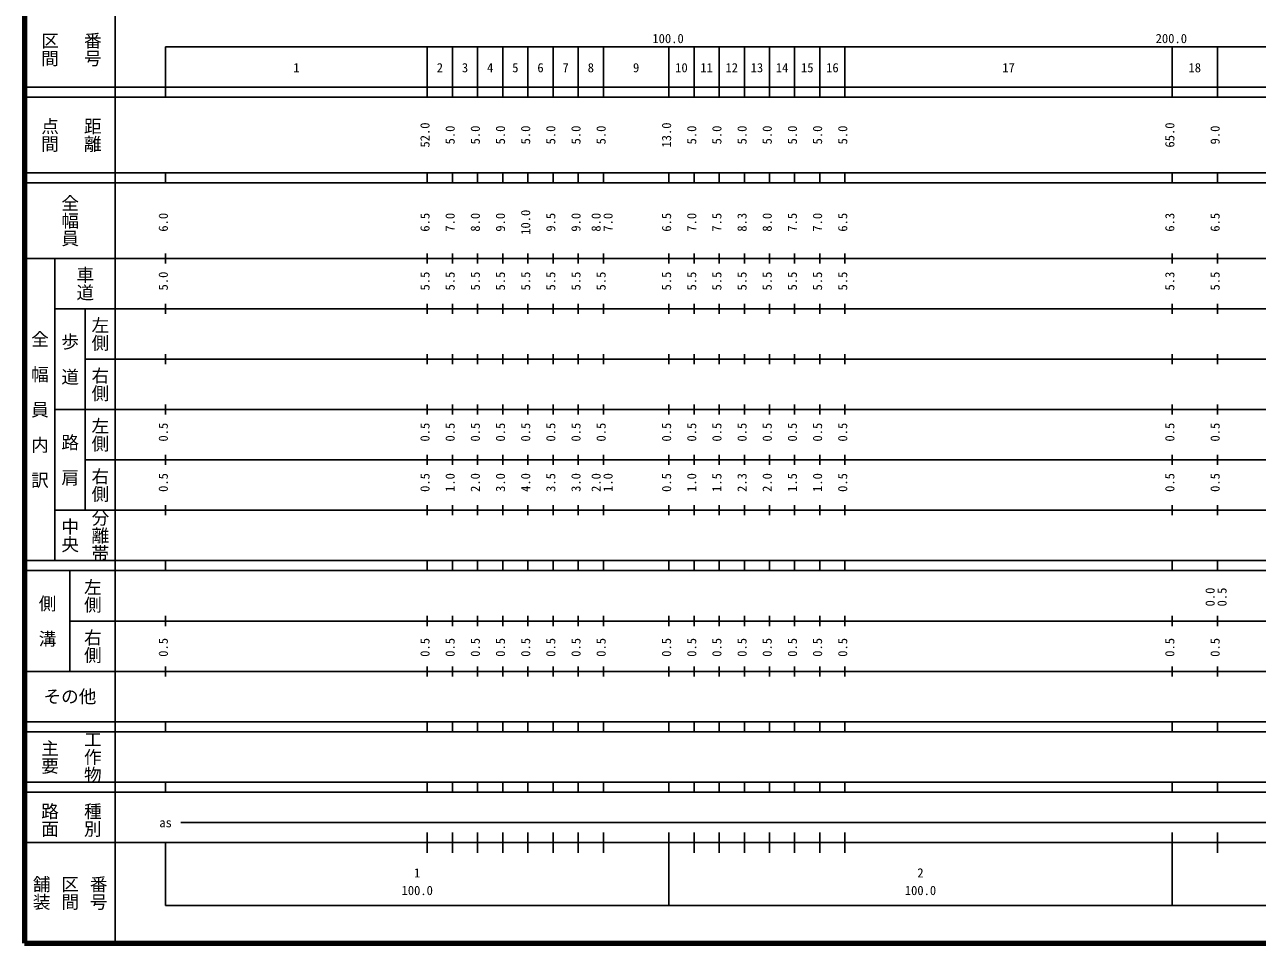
# Model space of a CAD drawing. Units: millimetres on the paper, enlarged 1000 times. Extents: x 40000 to 680000, y 20000 to 380000.
# Drawn here: x 40000 to 284935, y 20000 to 202409 of the extents above; entities that cross this region are included whole.
import ezdxf
from ezdxf.enums import TextEntityAlignment as Align

# ---------------------------------------------------------------- set-up
doc = ezdxf.new("R2010")
doc.units = ezdxf.units.MM
doc.header["$LTSCALE"] = 1000
doc.layers.add('M-TTL', color=2, linetype='Continuous', lineweight=140)
doc.layers.add('M-TTL-BAND', color=7, linetype='Continuous', lineweight=25)
doc.styles.add('@ＭＳ ゴシック', font='')
doc.styles.add('ＭＳ ゴシック', font='')
doc.styles.get('@ＭＳ ゴシック').set_extended_font_data('@MS Gothic')
doc.styles.get('ＭＳ ゴシック').set_extended_font_data('MS Gothic')

msp = doc.modelspace()

# ---------------------------------------------------------------- linework, layer by layer
at = {"layer": 'M-TTL'}
for p, q in [((40000, 380000), (40000, 20000)), ((40000, 20000), (680000, 20000))]:
    msp.add_line(p, q, dxfattribs=at)
at = {"layer": 'M-TTL-BAND'}
for p, q in [((58000, 370000), (58000, 20000)), ((68000, 198000), (579000, 198000)), ((68000, 198000), (68000, 188000)), ((120000, 188000), (120000, 198000)), ((125000, 188000), (125000, 198000)), ((130000, 188000), (130000, 198000)), ((135000, 188000), (135000, 198000)), ((140000, 188000), (140000, 198000)), ((145000, 188000), (145000, 198000)), ((150000, 188000), (150000, 198000)), ((155000, 188000), (155000, 198000)), ((168000, 188000), (168000, 198000)), ((173000, 188000), (173000, 198000)), ((178000, 188000), (178000, 198000)), ((183000, 188000), (183000, 198000)), ((188000, 188000), (188000, 198000)), ((193000, 188000), (193000, 198000)), ((198000, 188000), (198000, 198000)), ((203000, 188000), (203000, 198000)), ((268000, 188000), (268000, 198000)), ((277000, 188000), (277000, 198000)), ((40000, 190000), (579000, 190000)), ((40000, 188000), (579000, 188000)), ((40000, 173000), (579000, 173000)), ((68000, 171000), (68000, 173000)), ((120000, 171000), (120000, 173000)), ((125000, 171000), (125000, 173000)), ((130000, 171000), (130000, 173000)), ((135000, 171000), (135000, 173000)), ((140000, 171000), (140000, 173000)), ((145000, 171000), (145000, 173000)), ((150000, 171000), (150000, 173000)), ((155000, 171000), (155000, 173000)), ((168000, 171000), (168000, 173000)), ((173000, 171000), (173000, 173000)), ((178000, 171000), (178000, 173000)), ((183000, 171000), (183000, 173000)), ((188000, 171000), (188000, 173000)), ((193000, 171000), (193000, 173000)), ((198000, 171000), (198000, 173000)), ((203000, 171000), (203000, 173000)), ((268000, 171000), (268000, 173000)), ((277000, 171000), (277000, 173000)), ((40000, 171000), (579000, 171000)), ((68000, 155000), (68000, 157000)), ((120000, 155000), (120000, 157000)), ((125000, 155000), (125000, 157000)), ((130000, 155000), (130000, 157000)), ((135000, 155000), (135000, 157000)), ((140000, 155000), (140000, 157000)), ((145000, 155000), (145000, 157000)), ((150000, 155000), (150000, 157000)), ((155000, 155000), (155000, 157000)), ((168000, 155000), (168000, 157000)), ((173000, 155000), (173000, 157000)), ((178000, 155000), (178000, 157000)), ((183000, 155000), (183000, 157000)), ((188000, 155000), (188000, 157000)), ((193000, 155000), (193000, 157000)), ((198000, 155000), (198000, 157000)), ((203000, 155000), (203000, 157000)), ((268000, 155000), (268000, 157000)), ((277000, 155000), (277000, 157000)), ((40000, 156000), (579000, 156000)), ((46000, 96000), (46000, 156000)), ((68000, 145000), (68000, 147000)), ((120000, 145000), (120000, 147000)), ((125000, 145000), (125000, 147000)), ((130000, 145000), (130000, 147000)), ((135000, 145000), (135000, 147000)), ((140000, 145000), (140000, 147000)), ((145000, 145000), (145000, 147000)), ((150000, 145000), (150000, 147000)), ((155000, 145000), (155000, 147000)), ((168000, 145000), (168000, 147000)), ((173000, 145000), (173000, 147000)), ((178000, 145000), (178000, 147000)), ((183000, 145000), (183000, 147000)), ((188000, 145000), (188000, 147000)), ((193000, 145000), (193000, 147000)), ((198000, 145000), (198000, 147000)), ((203000, 145000), (203000, 147000)), ((268000, 145000), (268000, 147000)), ((277000, 145000), (277000, 147000)), ((46000, 146000), (579000, 146000)), ((52000, 146000), (52000, 106000)), ((52000, 136000), (579000, 136000)), ((68000, 135000), (68000, 137000)), ((120000, 135000), (120000, 137000)), ((125000, 135000), (125000, 137000)), ((130000, 135000), (130000, 137000)), ((135000, 135000), (135000, 137000)), ((140000, 135000), (140000, 137000)), ((145000, 135000), (145000, 137000)), ((150000, 135000), (150000, 137000)), ((155000, 135000), (155000, 137000)), ((168000, 135000), (168000, 137000)), ((173000, 135000), (173000, 137000)), ((178000, 135000), (178000, 137000)), ((183000, 135000), (183000, 137000)), ((188000, 135000), (188000, 137000)), ((193000, 135000), (193000, 137000)), ((198000, 135000), (198000, 137000)), ((203000, 135000), (203000, 137000)), ((268000, 135000), (268000, 137000)), ((277000, 135000), (277000, 137000)), ((46000, 126000), (579000, 126000)), ((68000, 125000), (68000, 127000)), ((120000, 125000), (120000, 127000)), ((125000, 125000), (125000, 127000)), ((130000, 125000), (130000, 127000)), ((135000, 125000), (135000, 127000)), ((140000, 125000), (140000, 127000)), ((145000, 125000), (145000, 127000)), ((150000, 125000), (150000, 127000)), ((155000, 125000), (155000, 127000)), ((168000, 125000), (168000, 127000)), ((173000, 125000), (173000, 127000)), ((178000, 125000), (178000, 127000)), ((183000, 125000), (183000, 127000)), ((188000, 125000), (188000, 127000)), ((193000, 125000), (193000, 127000)), ((198000, 125000), (198000, 127000)), ((203000, 125000), (203000, 127000)), ((268000, 125000), (268000, 127000)), ((277000, 125000), (277000, 127000)), ((52000, 116000), (579000, 116000)), ((68000, 115000), (68000, 117000)), ((120000, 115000), (120000, 117000)), ((125000, 115000), (125000, 117000)), ((130000, 115000), (130000, 117000)), ((135000, 115000), (135000, 117000)), ((140000, 115000), (140000, 117000)), ((145000, 115000), (145000, 117000)), ((150000, 115000), (150000, 117000)), ((155000, 115000), (155000, 117000)), ((168000, 115000), (168000, 117000)), ((173000, 115000), (173000, 117000)), ((178000, 115000), (178000, 117000)), ((183000, 115000), (183000, 117000)), ((188000, 115000), (188000, 117000)), ((193000, 115000), (193000, 117000)), ((198000, 115000), (198000, 117000)), ((203000, 115000), (203000, 117000)), ((268000, 115000), (268000, 117000)), ((277000, 115000), (277000, 117000)), ((46000, 106000), (579000, 106000)), ((68000, 105000), (68000, 107000)), ((120000, 105000), (120000, 107000)), ((125000, 105000), (125000, 107000)), ((130000, 105000), (130000, 107000)), ((135000, 105000), (135000, 107000)), ((140000, 105000), (140000, 107000)), ((145000, 105000), (145000, 107000)), ((150000, 105000), (150000, 107000)), ((155000, 105000), (155000, 107000)), ((168000, 105000), (168000, 107000)), ((173000, 105000), (173000, 107000)), ((178000, 105000), (178000, 107000)), ((183000, 105000), (183000, 107000)), ((188000, 105000), (188000, 107000)), ((193000, 105000), (193000, 107000)), ((198000, 105000), (198000, 107000)), ((203000, 105000), (203000, 107000)), ((268000, 105000), (268000, 107000)), ((277000, 105000), (277000, 107000)), ((40000, 96000), (579000, 96000)), ((68000, 94000), (68000, 96000)), ((120000, 94000), (120000, 96000)), ((125000, 94000), (125000, 96000)), ((130000, 94000), (130000, 96000)), ((135000, 94000), (135000, 96000)), ((140000, 94000), (140000, 96000)), ((145000, 94000), (145000, 96000)), ((150000, 94000), (150000, 96000)), ((155000, 94000), (155000, 96000)), ((168000, 94000), (168000, 96000)), ((173000, 94000), (173000, 96000)), ((178000, 94000), (178000, 96000)), ((183000, 94000), (183000, 96000)), ((188000, 94000), (188000, 96000)), ((193000, 94000), (193000, 96000)), ((198000, 94000), (198000, 96000)), ((203000, 94000), (203000, 96000)), ((268000, 94000), (268000, 96000)), ((277000, 94000), (277000, 96000)), ((40000, 94000), (579000, 94000)), ((49000, 94000), (49000, 74000)), ((49000, 84000), (579000, 84000)), ((68000, 83000), (68000, 85000)), ((120000, 83000), (120000, 85000)), ((125000, 83000), (125000, 85000)), ((130000, 83000), (130000, 85000)), ((135000, 83000), (135000, 85000)), ((140000, 83000), (140000, 85000)), ((145000, 83000), (145000, 85000)), ((150000, 83000), (150000, 85000)), ((155000, 83000), (155000, 85000)), ((168000, 83000), (168000, 85000)), ((173000, 83000), (173000, 85000)), ((178000, 83000), (178000, 85000)), ((183000, 83000), (183000, 85000)), ((188000, 83000), (188000, 85000)), ((193000, 83000), (193000, 85000)), ((198000, 83000), (198000, 85000)), ((203000, 83000), (203000, 85000)), ((268000, 83000), (268000, 85000)), ((277000, 83000), (277000, 85000)), ((40000, 74000), (579000, 74000)), ((68000, 73000), (68000, 75000)), ((120000, 73000), (120000, 75000)), ((125000, 73000), (125000, 75000)), ((130000, 73000), (130000, 75000)), ((135000, 73000), (135000, 75000)), ((140000, 73000), (140000, 75000)), ((145000, 73000), (145000, 75000)), ((150000, 73000), (150000, 75000)), ((155000, 73000), (155000, 75000)), ((168000, 73000), (168000, 75000)), ((173000, 73000), (173000, 75000)), ((178000, 73000), (178000, 75000)), ((183000, 73000), (183000, 75000)), ((188000, 73000), (188000, 75000)), ((193000, 73000), (193000, 75000)), ((198000, 73000), (198000, 75000)), ((203000, 73000), (203000, 75000)), ((268000, 73000), (268000, 75000)), ((277000, 73000), (277000, 75000)), ((40000, 64000), (579000, 64000)), ((68000, 62000), (68000, 64000)), ((120000, 62000), (120000, 64000)), ((125000, 62000), (125000, 64000)), ((130000, 62000), (130000, 64000)), ((135000, 62000), (135000, 64000)), ((140000, 62000), (140000, 64000)), ((145000, 62000), (145000, 64000)), ((150000, 62000), (150000, 64000)), ((155000, 62000), (155000, 64000)), ((168000, 62000), (168000, 64000)), ((173000, 62000), (173000, 64000)), ((178000, 62000), (178000, 64000)), ((183000, 62000), (183000, 64000)), ((188000, 62000), (188000, 64000)), ((193000, 62000), (193000, 64000)), ((198000, 62000), (198000, 64000)), ((203000, 62000), (203000, 64000)), ((268000, 62000), (268000, 64000)), ((277000, 62000), (277000, 64000)), ((40000, 62000), (579000, 62000)), ((40000, 52000), (579000, 52000)), ((68000, 50000), (68000, 52000)), ((120000, 50000), (120000, 52000)), ((125000, 50000), (125000, 52000)), ((130000, 50000), (130000, 52000)), ((135000, 50000), (135000, 52000)), ((140000, 50000), (140000, 52000)), ((145000, 50000), (145000, 52000)), ((150000, 50000), (150000, 52000)), ((155000, 50000), (155000, 52000)), ((168000, 50000), (168000, 52000)), ((173000, 50000), (173000, 52000)), ((178000, 50000), (178000, 52000)), ((183000, 50000), (183000, 52000)), ((188000, 50000), (188000, 52000)), ((193000, 50000), (193000, 52000)), ((198000, 50000), (198000, 52000)), ((203000, 50000), (203000, 52000)), ((268000, 50000), (268000, 52000)), ((277000, 50000), (277000, 52000)), ((40000, 50000), (579000, 50000)), ((71000, 44000), (565000, 44000)), ((120000, 38000), (120000, 42000)), ((125000, 38000), (125000, 42000)), ((130000, 38000), (130000, 42000)), ((135000, 38000), (135000, 42000)), ((140000, 38000), (140000, 42000)), ((145000, 38000), (145000, 42000)), ((150000, 38000), (150000, 42000)), ((155000, 38000), (155000, 42000)), ((168000, 27500), (168000, 42000)), ((173000, 38000), (173000, 42000)), ((178000, 38000), (178000, 42000)), ((183000, 38000), (183000, 42000)), ((188000, 38000), (188000, 42000)), ((193000, 38000), (193000, 42000)), ((198000, 38000), (198000, 42000)), ((203000, 38000), (203000, 42000)), ((268000, 27500), (268000, 42000)), ((277000, 38000), (277000, 42000)), ((40000, 40000), (579000, 40000)), ((68000, 40000), (68000, 27500)), ((68000, 27500), (579000, 27500))]:
    msp.add_line(p, q, dxfattribs=at)

# ---------------------------------------------------------------- texts
at = {"layer": 'M-TTL-BAND', "style": '@ＭＳ ゴシック'}
for s, p in [('区間', (45000, 197500)), ('番号', (53500, 197500)), ('点間', (45000, 180500)), ('距離', (53500, 180500)), ('全幅員', (49000, 163500)), ('車道', (52000, 151000)), ('左側', (55000, 141000)), ('全\u3000幅\u3000員\u3000内\u3000訳', (43000, 126000)), ('歩\u3000道', (49000, 136000)), ('右側', (55000, 131000)), ('左側', (55000, 121000)), ('路\u3000肩', (49000, 116000)), ('右側', (55000, 111000)), ('分離帯', (55000, 101000)), ('中央', (49000, 101000)), ('左側', (53500, 89000)), ('側\u3000溝', (44500, 84000)), ('右側', (53500, 79000)), ('工作物', (53500, 57000)), ('主要', (45000, 57000)), ('路面', (45000, 44500)), ('種別', (53500, 44500)), ('舗装', (43333, 30000)), ('区間', (49000, 30000)), ('番号', (54667, 30000))]:
    msp.add_text(s, height=2566, rotation=270, dxfattribs=at).set_placement(p, align=Align.MIDDLE_CENTER)
at = {"layer": 'M-TTL-BAND', "style": 'ＭＳ ゴシック'}
for s, p in [('100.0', (167844, 198195)), ('200.0', (267844, 198195)), ('1', (94000, 192405)), ('2', (122500, 192405)), ('3', (127500, 192405)), ('4', (132500, 192405)), ('5', (137500, 192405)), ('6', (142500, 192405)), ('7', (147500, 192405)), ('8', (152500, 192405)), ('9', (161500, 192405)), ('10', (170500, 192405)), ('11', (175500, 192405)), ('12', (180500, 192405)), ('13', (185500, 192405)), ('14', (190500, 192405)), ('15', (195500, 192405)), ('16', (200500, 192405)), ('17', (235500, 192405)), ('18', (272500, 192405)), ('as', (68000, 42500)), ('1', (118000, 32523)), ('2', (218000, 32523)), ('100.0', (118000, 29033)), ('100.0', (218000, 29033))]:
    msp.add_text(s, height=1833, dxfattribs=at).set_placement(p, align=Align.BOTTOM_CENTER)
for s, p in [('52.0', (121000, 180500)), ('5.0', (126000, 180500)), ('5.0', (131000, 180500)), ('5.0', (136000, 180500)), ('5.0', (141000, 180500)), ('5.0', (146000, 180500)), ('5.0', (151000, 180500)), ('5.0', (156000, 180500)), ('13.0', (169000, 180500)), ('5.0', (174000, 180500)), ('5.0', (179000, 180500)), ('5.0', (184000, 180500)), ('5.0', (189000, 180500)), ('5.0', (194000, 180500)), ('5.0', (199000, 180500)), ('5.0', (204000, 180500)), ('65.0', (269000, 180500)), ('9.0', (278000, 180500)), ('6.0', (69000, 163174)), ('6.5', (121000, 163174)), ('7.0', (126000, 163174)), ('8.0', (131000, 163174)), ('9.0', (136000, 163174)), ('10.0', (141000, 163174)), ('9.5', (146000, 163174)), ('9.0', (151000, 163174)), ('8.0', (155000, 163174)), ('7.0', (157370, 163174)), ('6.5', (169000, 163174)), ('7.0', (174000, 163174)), ('7.5', (179000, 163174)), ('8.3', (184000, 163174)), ('8.0', (189000, 163174)), ('7.5', (194000, 163174)), ('7.0', (199000, 163174)), ('6.5', (204000, 163174)), ('6.3', (269000, 163174)), ('6.5', (278000, 163174)), ('5.0', (69000, 151500)), ('5.5', (121000, 151500)), ('5.5', (126000, 151500)), ('5.5', (131000, 151500)), ('5.5', (136000, 151500)), ('5.5', (141000, 151500)), ('5.5', (146000, 151500)), ('5.5', (151000, 151500)), ('5.5', (156000, 151500)), ('5.5', (169000, 151500)), ('5.5', (174000, 151500)), ('5.5', (179000, 151500)), ('5.5', (184000, 151500)), ('5.5', (189000, 151500)), ('5.5', (194000, 151500)), ('5.5', (199000, 151500)), ('5.5', (204000, 151500)), ('5.3', (269000, 151500)), ('5.5', (278000, 151500)), ('0.5', (69000, 121500)), ('0.5', (121000, 121500)), ('0.5', (126000, 121500)), ('0.5', (131000, 121500)), ('0.5', (136000, 121500)), ('0.5', (141000, 121500)), ('0.5', (146000, 121500)), ('0.5', (151000, 121500)), ('0.5', (156000, 121500)), ('0.5', (169000, 121500)), ('0.5', (174000, 121500)), ('0.5', (179000, 121500)), ('0.5', (184000, 121500)), ('0.5', (189000, 121500)), ('0.5', (194000, 121500)), ('0.5', (199000, 121500)), ('0.5', (204000, 121500)), ('0.5', (269000, 121500)), ('0.5', (278000, 121500)), ('0.5', (69000, 111500)), ('0.5', (121000, 111500)), ('1.0', (126000, 111500)), ('2.0', (131000, 111500)), ('3.0', (136000, 111500)), ('4.0', (141000, 111500)), ('3.5', (146000, 111500)), ('3.0', (151000, 111500)), ('2.0', (155000, 111500)), ('1.0', (157370, 111500)), ('0.5', (169000, 111500)), ('1.0', (174000, 111500)), ('1.5', (179000, 111500)), ('2.3', (184000, 111500)), ('2.0', (189000, 111500)), ('1.5', (194000, 111500)), ('1.0', (199000, 111500)), ('0.5', (204000, 111500)), ('0.5', (269000, 111500)), ('0.5', (278000, 111500)), ('0.0', (277000, 88764)), ('0.5', (279370, 88764)), ('0.5', (69000, 78764)), ('0.5', (121000, 78764)), ('0.5', (126000, 78764)), ('0.5', (131000, 78764)), ('0.5', (136000, 78764)), ('0.5', (141000, 78764)), ('0.5', (146000, 78764)), ('0.5', (151000, 78764)), ('0.5', (156000, 78764)), ('0.5', (169000, 78764)), ('0.5', (174000, 78764)), ('0.5', (179000, 78764)), ('0.5', (184000, 78764)), ('0.5', (189000, 78764)), ('0.5', (194000, 78764)), ('0.5', (199000, 78764)), ('0.5', (204000, 78764)), ('0.5', (269000, 78764)), ('0.5', (278000, 78764))]:
    msp.add_text(s, height=1833, rotation=90, dxfattribs=at).set_placement(p, align=Align.BOTTOM_CENTER)
msp.add_text('その他', height=2566, dxfattribs=at).set_placement((49000, 69000), align=Align.MIDDLE_CENTER)

doc.saveas('drawing.dxf')
